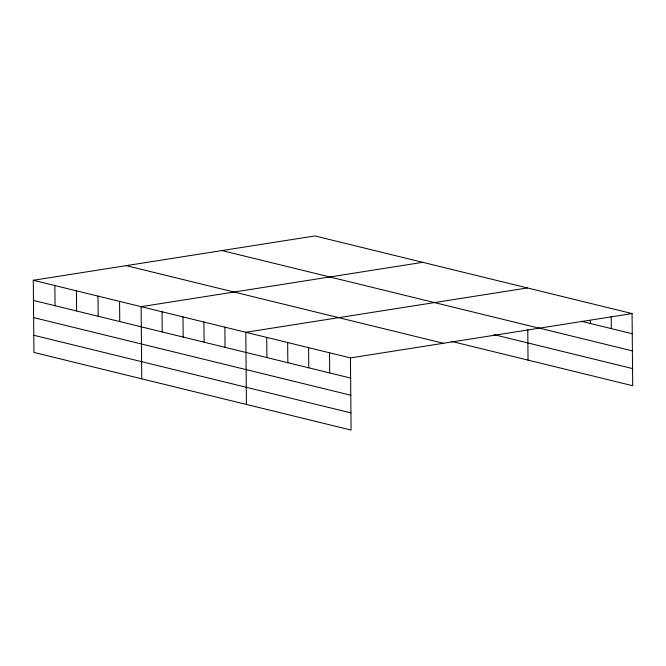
<?xml version="1.0" encoding="UTF-8"?>
<svg xmlns="http://www.w3.org/2000/svg" width="666" height="666" viewBox="0 0 666 666"><rect width="100%" height="100%" fill="white"/><g stroke="black" fill="none" stroke-linecap="round" stroke-linejoin="round"><path stroke-width="1" d="M33.3 280.269L350.458 357.908L351.09 430.061L33.933 352.431L33.3 280.269L314.91 235.939L632.067 313.569L632.7 385.731L451.282 341.325M422.744 262.329L141.134 306.668L141.766 378.829M527.405 287.953L245.796 332.284L246.428 404.445M350.458 357.908L632.067 313.569M581.41 321.295L632.242 333.741M538.694 327.963L632.392 350.899M221.978 250.566L539.135 328.196M493.997 334.657L632.55 368.573M126.232 265.642L443.39 343.273M33.475 300.441L350.641 378.072M33.625 317.599L350.791 395.229M33.783 335.273L350.94 412.903M611.205 316.517L611.313 328.613M590.351 320.463L590.384 323.493M527.772 329.437L528.038 360.106M329.528 352.78L329.703 372.952M308.599 347.66L308.774 367.823M287.662 342.532L287.837 362.704M266.733 337.412L266.908 357.575M224.867 327.164L225.041 347.327M203.929 322.036L204.112 342.207M183 316.916L183.175 337.079M162.071 311.788L162.246 331.959M119.572 301.39L119.747 321.553M98.002 296.112L98.177 316.275M76.432 290.826L76.607 310.997M54.87 285.548L55.045 305.719"/></g></svg>
